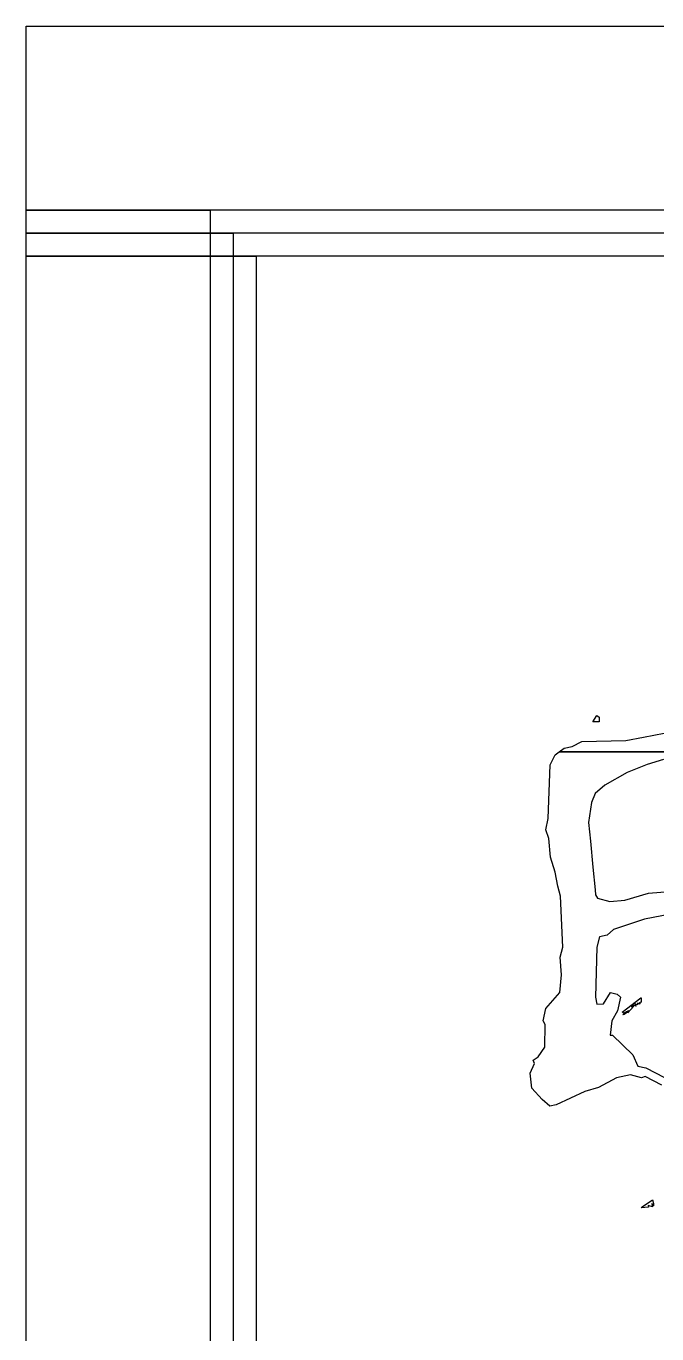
# Model space of a CAD drawing. Extents: x -87611 to 96139, y 77822 to 138139.
# Drawn here: x -7121.9 to -6984.7, y 99059.8 to 99344.1 of the extents above; entities that cross this region are included whole.
import ezdxf

# ---------------------------------------------------------------- set-up
doc = ezdxf.new("R2010")
doc.units = 0
doc.header["$MEASUREMENT"] = 0
doc.layers.get('0').update_dxf_attribs({"color": 6})
for name, color, linetype in [('L12D0 Etch', 190, 'Continuous'), ('L14D0 Au', 2, 'Continuous'), ('L3D0 Base', 3, 'Continuous'), ('L4D0 Cntr', 1, 'Continuous'), ('L7D0 DE', 42, 'Continuous')]:
    doc.layers.add(name, color=color, linetype=linetype)

# ---------------------------------------------------------------- blocks, each defined once
blk = doc.blocks.new('$32_130_B')
at = {"layer": 'L12D0 Etch'}
blk.add_lwpolyline([(0, 0), (0, 2950), (50, 2950), (50, 50), (2950, 50), (2950, 2950), (0, 2950), (0, 3000), (3000, 3000), (3000, 0)], close=True, dxfattribs=at)
at = {"layer": 'L14D0 Au'}
blk.add_lwpolyline([(123.203, 2848.747), (124.089, 2850.099), (124.573, 2849.801), (124.573, 2848.747)], close=True, dxfattribs=at)
for points in [[(138.55, 2840.584), (135.022, 2839.476), (130.679, 2837.775), (125.794, 2834.958), (123.727, 2833.186), (122.896, 2831.241), (122.234, 2826.873), (122.669, 2822.827), (123.224, 2817.128), (123.711, 2812.242), (123.766, 2811.157), (124.24, 2810.41), (126.879, 2809.673), (130.136, 2809.966), (135.293, 2811.529), (141.536, 2812.052)], [(151.854, 2842.233), (115.902, 2842.233), (116.957, 2843.058), (118.737, 2843.397), (120.847, 2844.453), (130.408, 2844.708), (134.208, 2845.455), (138.714, 2846.326)], [(142.35, 2807.346), (134.479, 2805.845), (127.694, 2803.625), (126.337, 2802.393), (124.635, 2802.035), (124.058, 2799.757), (123.812, 2788.876), (124.093, 2787.408), (125.522, 2787.426), (127.029, 2789.906), (128.508, 2789.544), (129.202, 2788.866), (128.577, 2785.916), (127.35, 2783.744), (127.01, 2780.623), (127.494, 2780.623), (131.882, 2776.392), (132.993, 2773.879), (134.75, 2773.511), (138.821, 2771.449)], [(138.221, 2769.78), (134.553, 2771.626), (133.782, 2771.33), (131.423, 2771.99), (128.324, 2771.347), (124.437, 2769.284), (121.451, 2768.361), (115.209, 2765.476), (113.852, 2765.184), (112.223, 2766.678), (109.979, 2769.144), (109.611, 2772.345), (110.493, 2774.444), (110.21, 2775.18), (111.327, 2775.962), (112.756, 2778.044), (112.833, 2782.93), (112.401, 2783.766), (112.967, 2786.458), (116.01, 2789.938), (116.387, 2793.786), (116.096, 2797.586), (116.686, 2799.757), (116.166, 2810.885), (115.57, 2813.056), (115.038, 2816.042), (114.006, 2819.299), (113.638, 2823.37), (113.008, 2825.27), (113.485, 2827.713), (113.937, 2839.441), (115.034, 2841.555), (115.902, 2842.233), (145.529, 2842.233)]]:
    blk.add_lwpolyline(points, dxfattribs=at)
at = {"layer": 'L3D0 Base'}
for points in [[(0, 0), (0, 2960), (40, 2960), (40, 40), (2960, 40), (2960, 2960), (0, 2960), (0, 3000), (3000, 3000), (3000, 0)], [(129.713, 2785.089), (130.392, 2785.639), (129.955, 2785.418), (129.595, 2785.64), (133.673, 2788.762), (133.732, 2788.762), (133.715, 2787.829), (133.276, 2787.683), (133.471, 2787.367), (132.928, 2787.575), (132.928, 2787.199), (132.346, 2787.422), (132.622, 2786.975), (131.908, 2787.202), (131.65, 2786.784), (132.054, 2787.034), (132.054, 2786.901), (130.787, 2785.526), (131.022, 2785.959), (130.464, 2785.745), (130.649, 2785.561), (130.042, 2785.1)], [(133.716, 2743.079), (133.928, 2743.294), (136.164, 2744.852), (136.392, 2744.073), (136.421, 2743.548), (136.047, 2744.073), (136.209, 2743.322), (135.211, 2743.608), (135.29, 2743.224)]]:
    blk.add_lwpolyline(points, close=True, dxfattribs=at)
at = {"layer": 'L4D0 Cntr'}
blk.add_lwpolyline([(0, 0), (0, 2955), (45, 2955), (45, 45), (2955, 45), (2955, 2955), (0, 2955), (0, 3000), (3000, 3000), (3000, 0)], close=True, dxfattribs=at)
at = {"layer": 'L7D0 DE'}
blk.add_lwpolyline([(0, 0), (0, 2960), (40, 2960), (40, 40), (2960, 40), (2960, 2960), (0, 2960), (0, 3000), (3000, 3000), (3000, 0)], close=True, dxfattribs=at)

msp = doc.modelspace()

# ---------------------------------------------------------------- block references
at = {"linetype": 'Continuous'}
msp.add_blockref('$32_130_B', (-7121.87, 96344.12), dxfattribs=at)

doc.saveas('drawing.dxf')
